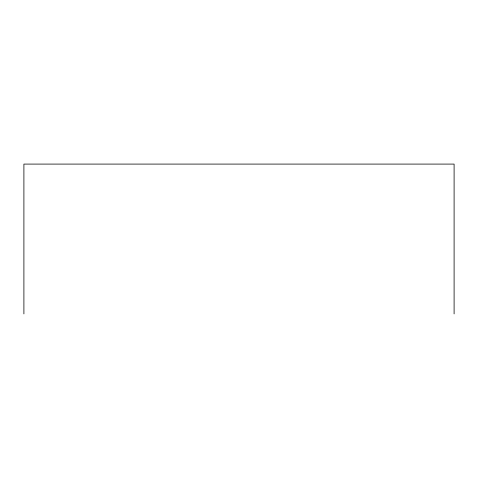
<?xml version="1.0" encoding="UTF-8"?>
<svg xmlns="http://www.w3.org/2000/svg" width="478" height="478" viewBox="0 0 478 478"><rect width="100%" height="100%" fill="white"/><g stroke="black" fill="none" stroke-linecap="round" stroke-linejoin="round"><path stroke-width="0.72" d="M454.1 313.909L454.1 164.091L23.9 164.091L23.9 313.909"/></g></svg>
